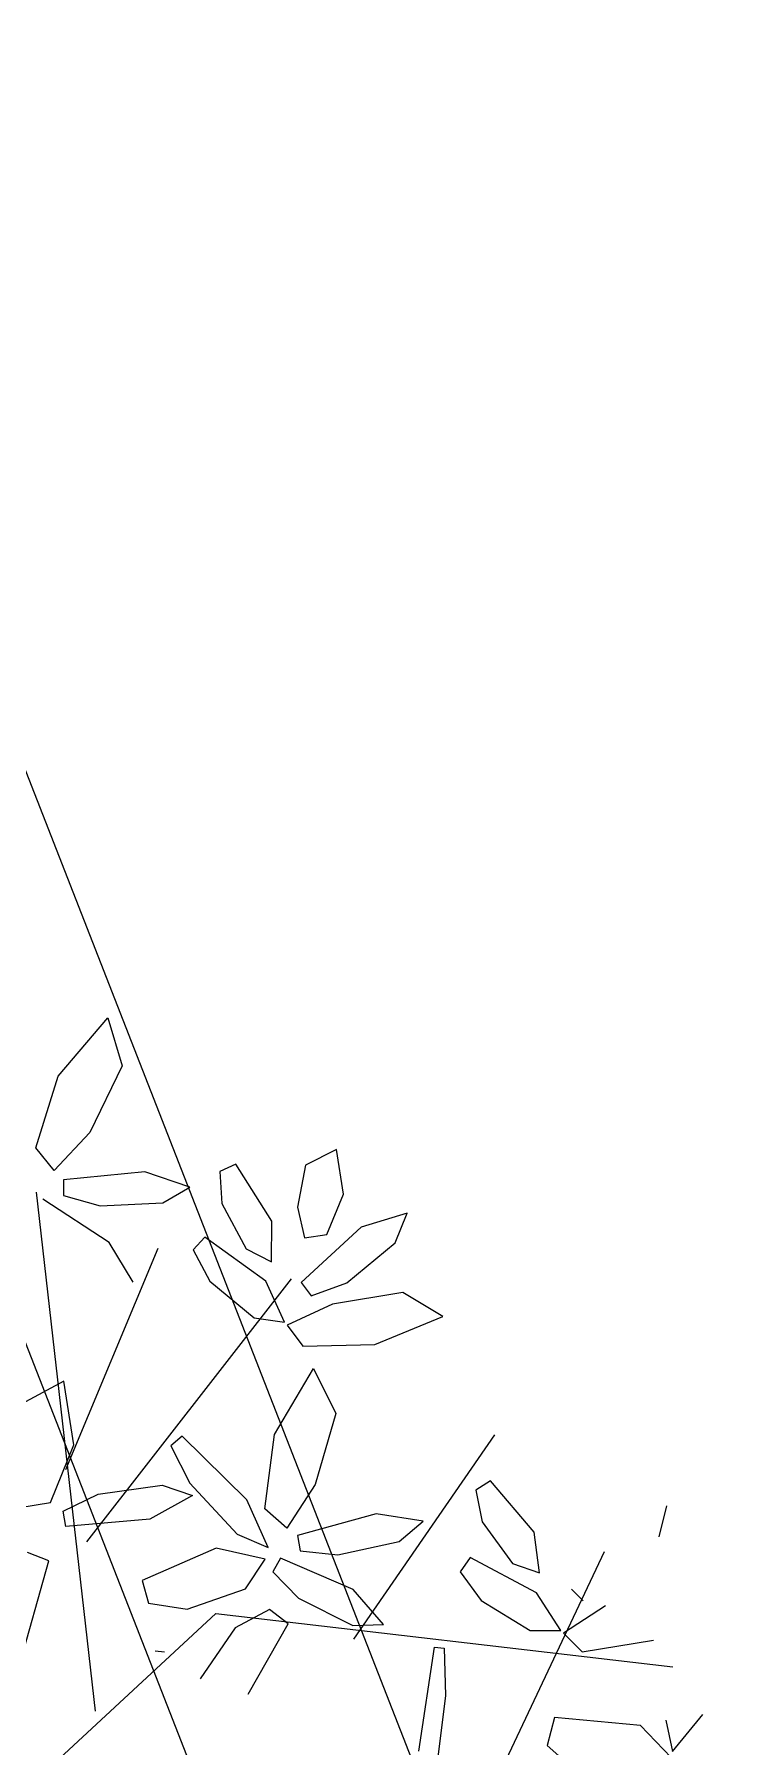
# Model space of a CAD drawing. Header units: millimetres. Extents: x 4980 to 19099, y 3891 to 5773.
# Drawn here: x 5599.89 to 5616.75, y 4349.73 to 4390.9 of the extents above; entities that cross this region are included whole.
import ezdxf

# ---------------------------------------------------------------- set-up
doc = ezdxf.new("R2010")
doc.units = ezdxf.units.MM
doc.layers.add('no3_ahşap gorunus on kalın', color=34, linetype='Continuous', lineweight=20)
doc.layers.add('no3_ölçü tefriş', color=252, linetype='Continuous', lineweight=0)

# ---------------------------------------------------------------- blocks, each defined once
blk = doc.blocks.new('p34')
at = {"color": 68}
for p, q in [((1685.294, -14118.438), (1684.949, -14119.593)), ((1686.489, -14119.835), (1685.294, -14118.438)), ((1684.949, -14119.593), (1685.738, -14121.191)), ((1687.031, -14121.555), (1686.489, -14119.835)), ((1685.738, -14121.191), (1686.597, -14122.104)), ((1686.597, -14122.104), (1687.031, -14121.555)), ((1679.642, -14122.701), (1679.81, -14121.624)), ((1679.81, -14121.624), (1680.556, -14122)), ((1681.371, -14123.339), (1682.229, -14121.966)), ((1682.229, -14121.966), (1682.611, -14122.14)), ((1680.556, -14122), (1680.748, -14123.009)), ((1682.611, -14122.14), (1682.568, -14122.911)), ((1683.335, -14122.517), (1684.416, -14122.139)), ((1684.416, -14122.139), (1686.37, -14122.324)), ((1686.37, -14122.324), (1686.371, -14122.701)), ((1680.052, -14123.668), (1679.642, -14122.701)), ((1683.99, -14122.893), (1683.335, -14122.517)), ((1685.284, -14123.84), (1686.868, -14122.79)), ((1686.371, -14122.701), (1685.497, -14122.955)), ((1678.405, -14123.875), (1678.119, -14123.164)), ((1678.119, -14123.164), (1679.223, -14123.492)), ((1680.748, -14123.009), (1680.586, -14123.742)), ((1682.568, -14122.911), (1681.987, -14124.007)), ((1685.497, -14122.955), (1683.99, -14122.893)), ((1679.223, -14123.492), (1680.671, -14124.82)), ((1681.381, -14124.322), (1681.371, -14123.339)), ((1679.573, -14124.831), (1678.405, -14123.875)), ((1680.586, -14123.742), (1680.052, -14123.668)), ((1681.987, -14124.007), (1681.381, -14124.322)), ((1681.519, -14124.785), (1682.979, -14123.718)), ((1683.264, -14124.026), (1682.866, -14124.778)), ((1682.979, -14123.718), (1683.264, -14124.026)), ((1684.711, -14124.793), (1685.284, -14123.84)), ((1680.433, -14125.139), (1679.573, -14124.831)), ((1680.671, -14124.82), (1680.433, -14125.139)), ((1681.074, -14125.768), (1681.519, -14124.785)), ((1682.866, -14124.778), (1681.801, -14125.667)), ((1677.269, -14125.649), (1678.225, -14125.068)), ((1678.225, -14125.068), (1679.922, -14125.339)), ((1678.903, -14126.316), (1677.269, -14125.649)), ((1679.922, -14125.339), (1681.012, -14125.841)), ((1681.801, -14125.667), (1681.074, -14125.768)), ((1681.012, -14125.841), (1680.639, -14126.347)), ((1680.639, -14126.347), (1678.903, -14126.316)), ((1680.385, -14126.889), (1679.849, -14127.968)), ((1681.324, -14128.47), (1680.385, -14126.889)), ((1686.147, -14128.698), (1686.38, -14127.164)), ((1686.38, -14127.164), (1687.41, -14127.715)), ((1679.849, -14127.968), (1680.352, -14129.678)), ((1681.564, -14130.257), (1681.324, -14128.47)), ((1682.001, -14130.04), (1683.549, -14128.504)), ((1683.549, -14128.504), (1683.82, -14128.736)), ((1683.82, -14128.736), (1683.369, -14129.629)), ((1686.713, -14130.086), (1686.147, -14128.698)), ((1675.098, -14130.847), (1676.139, -14129.606)), ((1676.139, -14129.606), (1676.493, -14129.832)), ((1680.352, -14129.678), (1681.042, -14130.723)), ((1683.369, -14129.629), (1682.233, -14130.863)), ((1684.031, -14129.676), (1683.299, -14129.929)), ((1685.572, -14129.886), (1684.031, -14129.676)), ((1676.493, -14129.832), (1676.343, -14130.589)), ((1681.489, -14131.185), (1682.001, -14130.04)), ((1683.299, -14129.929), (1684.331, -14130.496)), ((1686.415, -14130.294), (1685.572, -14129.886)), ((1687.45, -14130.202), (1686.713, -14130.086)), ((1677.758, -14130.572), (1678.887, -14130.385)), ((1678.339, -14131.055), (1677.758, -14130.572)), ((1678.887, -14130.385), (1680.781, -14130.901)), ((1681.042, -14130.723), (1681.564, -14130.257)), ((1684.331, -14130.496), (1686.349, -14130.665)), ((1686.349, -14130.665), (1686.415, -14130.294)), ((1680.781, -14130.901), (1680.717, -14131.273)), ((1682.233, -14130.863), (1681.489, -14131.185)), ((1679.813, -14131.374), (1678.339, -14131.055)), ((1679.451, -14132.209), (1681.192, -14131.446)), ((1680.717, -14131.273), (1679.813, -14131.374)), ((1681.192, -14131.446), (1681.376, -14131.775)), ((1681.564, -14131.465), (1682.739, -14131.196)), ((1682.739, -14131.196), (1684.522, -14131.968)), ((1681.376, -14131.775), (1680.764, -14132.41)), ((1682.039, -14132.18), (1681.564, -14131.465)), ((1678.724, -14133.05), (1679.451, -14132.209)), ((1683.445, -14132.658), (1682.039, -14132.18)), ((1684.522, -14131.968), (1684.374, -14132.515)), ((1680.764, -14132.41), (1679.462, -14133.069)), ((1681.018, -14133.025), (1681.463, -14132.675)), ((1681.463, -14132.675), (1682.293, -14133.116)), ((1684.374, -14132.515), (1683.445, -14132.658)), ((1679.462, -14133.069), (1678.724, -14133.05)), ((1681.985, -14134.71), (1681.018, -14133.025)), ((1682.293, -14133.116), (1683.135, -14134.34))]:
    blk.add_line(p, q, dxfattribs=at)
at = {"color": 44}
for p, q in [((1685.654, -14135.103), (1687.026, -14122.623)), ((1686.342, -14129.293), (1684.107, -14123.977)), ((1685.85, -14131.036), (1680.9, -14124.728)), ((1679.44, -14133.399), (1676.031, -14128.502)), ((1676.283, -14137.346), (1673.404, -14131.319)), ((1682.755, -14132.766), (1671.775, -14134.094)), ((1687.482, -14137.116), (1682.755, -14132.766))]:
    blk.add_line(p, q, dxfattribs=at)
at = {"color": 66}
for p, q in [((1672.087, -14130.966), (1671.902, -14130.222)), ((1676.343, -14130.589), (1675.616, -14131.594)), ((1674.972, -14131.821), (1675.098, -14130.847)), ((1675.044, -14132.3), (1676.639, -14131.445)), ((1676.639, -14131.445), (1676.878, -14131.79)), ((1686.764, -14131.488), (1687.271, -14131.287)), ((1675.616, -14131.594), (1674.972, -14131.821)), ((1676.878, -14131.79), (1676.379, -14132.479)), ((1687.498, -14134.079), (1686.764, -14131.488)), ((1674.2, -14132.216), (1673.92, -14132.499)), ((1673.386, -14132.626), (1674.396, -14133.275)), ((1674.467, -14133.211), (1675.044, -14132.3)), ((1676.379, -14132.479), (1675.201, -14133.212)), ((1673.956, -14133.724), (1672.241, -14133.452)), ((1674.396, -14133.275), (1673.956, -14133.724)), ((1675.201, -14133.212), (1674.467, -14133.211)), ((1677.272, -14133.626), (1677.241, -14134.764)), ((1677.501, -14133.601), (1677.272, -14133.626)), ((1677.89, -14136.095), (1677.501, -14133.601)), ((1684.219, -14133.661), (1683.99, -14133.686)), ((1677.241, -14134.764), (1677.493, -14136.692)), ((1671.792, -14136.131), (1671.058, -14135.243)), ((1671.638, -14136.465), (1672.554, -14135.503)), ((1671.951, -14135.381), (1671.792, -14136.131)), ((1672.554, -14135.503), (1674.621, -14135.305)), ((1674.621, -14135.305), (1674.8, -14135.974)), ((1674.8, -14135.974), (1674.036, -14136.66))]:
    blk.add_line(p, q, dxfattribs=at)

msp = doc.modelspace()

# ---------------------------------------------------------------- linework, layer by layer
at = {"layer": 'no3_ahşap gorunus on kalın', "extrusion": (-0.000424385, 0.002254, 0.999997), "elevation": 7.391}
msp.add_lwpolyline([(5584.149, 4316.733), (5538.082, 4434.71), (5570.685, 4447.44), (5616.752, 4329.463), (5584.149, 4316.733)], dxfattribs=at)
msp.add_lwpolyline([(5586.988, 4323.209), (5544.558, 4431.871), (5567.846, 4440.964), (5610.276, 4332.302)], close=True, dxfattribs=at)

# ---------------------------------------------------------------- block references
at = {"layer": 'no3_ölçü tefriş', "xscale": -1, "rotation": 0.2328300535295913}
msp.add_blockref('p34', (7229.566, 18492.421, -0.803), dxfattribs=at)

doc.saveas('drawing.dxf')
